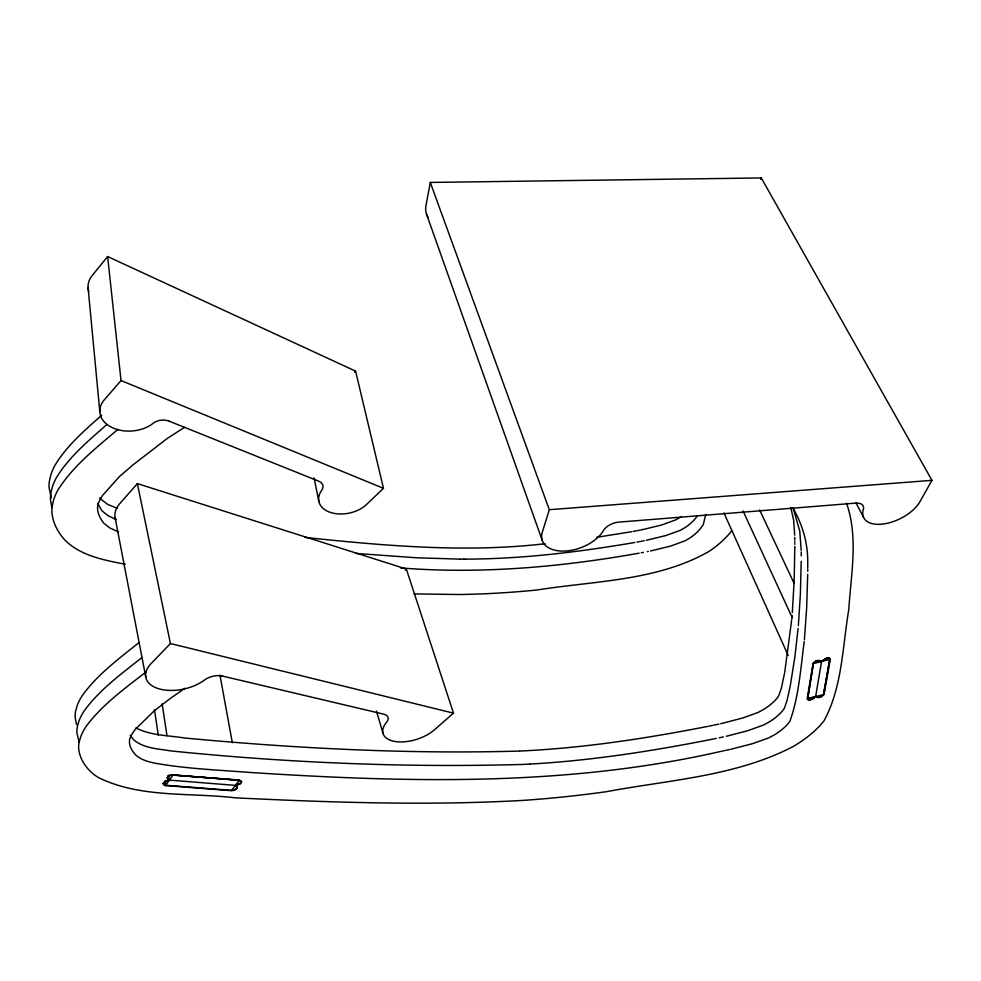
<?xml version="1.0" encoding="UTF-8"?>
<svg xmlns="http://www.w3.org/2000/svg" width="981" height="981" viewBox="0 0 981 981"><rect width="100%" height="100%" fill="white"/><g stroke="black" fill="none" stroke-linecap="round" stroke-linejoin="round"><path stroke-width="1.47" d="M794.806 547.876L794.144 581.193L792.305 612.561M807.743 568.183L807.743 565.215M807.743 569.458L807.731 571.261M801.219 561.267L800.361 594.425L798.35 625.645M807.706 574.339L806.664 607.84L804.408 639.587M792.072 615.406L791.826 618.226M798.105 628.465L794.868 656.902L790.428 684.91M791.704 619.636L784.739 672.144M804.236 641.341C800.766 667.656 798.816 696.902 789.877 721.28M830.257 659.502L824.15 694.131M705.682 514.436L703.463 524.026M822.274 661.01L826.566 658.177L829.031 658.043L830.245 658.987L829.031 658.043L826.566 658.177L822.274 661.01L816.413 660.875L813.053 663.34L807.204 698.57A4.255 1.999 -22.5 0 0 810.318 699.87A4.255 1.999 -22.5 0 0 814.953 697.074L820.128 697.307L824.114 694.254L820.202 697.283L817.602 697.614L816.229 696.804M823.599 694.536L829.767 659.342L813.384 663.61L807.694 698.705L823.537 694.597M813.384 663.61L807.657 698.717L816.658 696.363A3.728 1.754 -22.7 0 0 820.067 697.062A3.728 1.754 -22.7 0 0 823.648 694.266M815.616 696.657L821.575 661.476M823.488 694.401L829.767 659.342M784.567 673.089L781.452 687.865L778.73 695.848M430.291 182.441L549.311 509.703L542.027 533.088A33.587 19.878 -20.3 0 0 564.749 551.052A33.587 19.878 -20.3 0 0 603.401 530.611A13.734 8.007 -21.2 0 1 618.68 522.137L855.69 503.13A13.342 7.161 -25.7 0 1 863.341 509.397A32.299 17.082 -26.4 0 0 882.949 524.038A32.299 17.082 -26.4 0 0 919.504 502.468L931.95 480.347L761.268 177.941L430.291 182.441L425.791 206.427A28.155 21.398 -21.7 0 0 428.207 217.647M790.245 685.854L787.118 700.275L784.31 708.417M812.795 664.002C813.911 661.268 818.73 658.95 820.987 661.341M760.741 179.364L761.268 177.941M703.107 524.725L702.776 525.264A37.192 21.374 -22.4 0 1 689.876 537.993L685.327 540.641A27.615 15.794 -22.5 0 1 684.615 540.972L670.354 546.172L650.55 550.979M778.325 696.485L777.921 697.05A40.429 19.571 -21.6 0 1 763.365 709.594L758.362 712.28A29.994 14.445 -21.6 0 1 757.577 712.635L743.058 717.884L723.966 722.911M165.801 785.254L173.048 774.953L239.217 780.349L231.614 790.367L165.801 785.254L165.127 780.717M783.856 709.128L783.488 709.631A40.662 19.412 -21.5 0 1 768.773 722.2L763.807 724.861A30.178 14.335 -21.6 0 1 762.948 725.253L747.338 730.833L726.32 736.253M789.423 721.955L789.116 722.372A40.908 19.252 -21.5 0 1 774.23 734.965L769.153 737.663A30.35 14.212 -21.5 0 1 768.368 738.019L752.672 743.635L730.759 749.276M236.286 785.008L240.075 783.819L241.62 781.673L240.308 783.672L235.624 785.793A4.697 2.391 -12 0 1 236.691 788.785A4.697 2.391 -12 0 1 230.866 790.649L165.397 785.536L166.132 785.634M168.597 420.947L318.543 481.107A11.453 7.492 -10.9 0 1 321.707 490.292A27.345 17.732 -12 0 0 330.29 512.389A27.345 17.732 -12 0 0 365.852 505.178L383.473 488.317L355.6 371.149L107.628 256.556L91.54 276.36A28.731 21.41 -2 0 0 88.83 291.651M107.628 256.556L121.019 380.554L103.643 400.604A30.754 21.226 -4.4 0 0 112.594 427.79A30.754 21.226 -4.4 0 0 153.146 423.289A12.434 8.498 -5.7 0 1 169.075 421.131M221.89 675.934L383.632 714.143A12.802 6.646 -17 0 1 386.563 722.212A30.472 15.647 -17.7 0 0 394.595 741.415A30.472 15.647 -17.7 0 0 433.479 730.637L453.492 713.15L406.33 569.017L137.365 483.608L118.983 504.528A32.361 20.54 -10.9 0 0 115.672 519.685M137.365 483.608L170.424 643.536L150.24 664.456A34.887 19.51 -12.6 0 0 159.229 688.895A34.887 19.51 -12.6 0 0 204.624 679.943A14.065 7.75 -13.5 0 1 222.405 676.056M354.57 372.216L355.6 371.149M405.178 570.133L406.33 569.017M101.73 415.135C84.807 430.267 67.051 445.435 55.12 465.031A97.364 63.667 -8.2 0 0 50.754 475.209L49.344 481.45A71.638 46.83 -7.4 0 0 49.136 488.048L51.294 497.808M106.794 424.589C88.658 440.616 69.418 456.508 56.579 477.342A97.965 63.507 -8.3 0 0 52.177 487.52L50.742 493.75A72.079 46.72 -7.5 0 0 50.534 500.335L51.87 507.533M117.965 429.347C96.432 447.667 73.367 465.644 58.051 489.813A98.566 63.336 -8.5 0 0 53.612 499.979L52.165 506.196A72.533 46.598 -7.7 0 0 51.944 512.781C52.876 522.689 57.695 531.972 64.255 539.329A79.461 50.914 -8 0 0 70.411 544.921C86.169 556.926 106.255 560.519 125.212 564.259M138.946 642.641C118.836 658.742 97.475 674.425 82.294 695.566A108.548 59.547 -10.6 0 0 77.241 705.462L75.549 711.446A79.915 43.851 -10 0 0 75.181 717.7L76.53 724.456M141.227 658.092C120.97 674.192 99.461 689.839 84.108 710.992A109.296 59.191 -10.7 0 0 79.007 720.851L77.291 726.811A80.467 43.593 -10.1 0 0 76.923 733.04L79.13 742.09M145.838 672.071C124.636 688.662 102.098 704.738 85.96 726.627A110.056 58.811 -10.8 0 0 80.798 736.461L79.069 742.396A81.031 43.323 -10.2 0 0 78.688 748.589C79.522 757.994 84.93 766.504 91.809 772.734A88.731 47.284 -10.5 0 0 98.505 777.602C140.626 798.338 190.191 792.378 235.538 797.86C330.94 802.458 426.649 805.757 522.076 800.459A1184.116 825.131 -36.7 0 0 583.315 794.708A1133.999 783.88 -35.5 0 0 606.54 791.667C669.263 779.883 736.155 776.4 793.592 746.296A83.054 39.105 -21.5 0 0 823.954 720.9C842.372 687.264 842.495 646.418 848.823 609.287C850.981 574.167 858.534 537.441 846.529 503.228M184.857 688.257L171.135 697.92A15.635 8.596 -10.5 0 0 170.314 698.435L154.471 710.636L135.403 729.239A64.709 34.531 -11 0 0 130.681 736.682C127.358 742.592 131.074 750.22 135.721 755.002A40.429 21.545 -10.5 0 0 136.101 755.358C141.19 759.772 147.91 761.71 154.373 763.059C185.556 768.724 217.341 769.938 248.88 772.378C406.097 782.593 565.743 786.787 720.373 751.52M184.514 427.373L167.224 438.47L134.176 463.976A13.967 9.209 -8 0 0 133.33 464.565L119.375 476.631L102.625 495.356A57.977 37.217 -8.6 0 0 98.554 503.008C95.746 509.286 99.155 517.343 103.545 522.861A36.211 23.201 -8.1 0 0 103.9 523.265L109.749 527.925L118.161 531.751M723.022 723.132L720.692 723.659M729.545 749.545L726.504 750.22M718.889 724.064L713.494 725.217M723.438 736.903L719.183 737.822M724.37 750.673L725.437 750.453M723.23 750.919L721.513 751.287M712.365 725.462L708.944 726.161M716.351 738.411C654.768 750.723 592.561 760.582 529.801 764.076M642.359 529.666L661.537 525.031L675.651 519.881A27.321 15.929 -22.6 0 0 676.363 519.538L680.851 516.913A36.8 21.557 -22.6 0 0 681.415 516.521M646.221 540.31L665.927 535.54L680.115 530.378A27.468 15.855 -22.6 0 0 680.826 530.034L685.351 527.41A36.996 21.459 -22.5 0 0 697.516 515.638M707.755 726.406C645.792 738.509 583.18 748.16 520.04 751.041M641.66 529.814L640.826 529.985M648.331 551.432L647.35 551.629M644.284 540.703L643.033 540.948M639.722 530.194L637.785 530.574M642.052 541.144L639.575 541.61M636.816 530.758L633.236 531.432M643.352 552.389L641.255 552.781M638.533 541.806L636.963 542.101M631.678 531.714L596.73 537.281M639.097 553.174C560.47 567.141 480.236 574.302 400.444 567.913M634.817 542.481C578.888 552.045 522.321 558.998 465.497 559.133M545.129 543.732C465.227 552.965 384.736 545.804 305.116 537.429M549.311 509.703L931.95 480.347M529.544 764.089L524.197 764.383M523.682 764.407C405.913 767.804 287.801 762.838 170.596 750.894C158.199 748.736 144.17 748.454 133.98 740.091A40.147 21.68 -10.4 0 1 133.6 739.723L130.154 735.21M519.538 751.066C407.973 754.254 296.225 748.405 185.151 738.068C168.769 735.382 151.013 735.701 135.893 727.939M465.264 559.133L463.854 559.133M463.621 559.145L460.322 559.145M459.856 559.133L416.741 557.784L356.152 553.443M414.092 593.922L459.194 594.511A1006.567 791.826 -43.7 0 0 515.773 591.886A967.241 758.19 -42.1 0 0 537.208 589.961C594.67 580.838 657.147 581.034 708.895 551.481A75.525 43.409 -22.5 0 0 731.703 530.795M173.87 774.647L170.755 774.978L238.959 779.956L241.62 781.759L238.886 779.944M169.443 780.116L235.379 785.376M170.424 643.536L453.492 713.15M117.254 508.342L107.603 504.344L100.626 498.986A35.77 23.323 -7.8 0 1 100.16 498.458L99.706 497.894M116.383 519.538L108.204 515.785L102.306 511.113A35.99 23.262 -7.9 0 1 101.84 510.586L97.597 503.376M121.019 380.554L383.473 488.317M168.487 775.174L169.173 779.674L167.641 778.853L169.173 779.674L167.383 780.643L168.597 780.484L167.923 775.983M792.795 507.9C802.532 524.332 808.025 543.548 807.719 562.738M855.837 502.554L863.587 517.465M759.637 509.948L794.058 583.266M743.058 510.991L792.292 617.822M723.941 512.928L788.172 655.406M793.261 508.379L799.748 531.052L801.183 550.341M426.49 214.03L542.211 540.323M376.496 711.09L382.921 733.015M790.772 507.508L793.69 520.494L794.684 535.221M314.055 477.759L318.923 501.732M115.133 517.784L145.813 677.344M219.965 675.124L232.338 742.764M162.11 703.843L166.991 735.615M154.471 709.717L158.321 735.394M88.069 287.617L99.829 411.873M794.733 537.306L794.769 539.857M807.731 563.56L807.731 564.382M801.207 551.996L801.232 555.859M794.782 541.144L794.794 541.794M794.794 543.082L794.806 544.247M794.806 547.361L794.806 546.319M814.598 696.902A3.728 1.754 -22.5 0 1 810.613 699.539A3.728 1.754 -22.5 0 1 807.694 698.435M822.642 661.194A3.85 1.852 -23.2 0 1 826.775 658.423A3.85 1.852 -23.2 0 1 829.742 659.637M813.298 663.904A3.85 1.864 -23 0 1 816.989 660.961A3.85 1.864 -23 0 1 820.508 661.746M231.099 790.343A4.108 2.085 -12 0 0 236.298 788.589A4.108 2.085 -12 0 0 234.9 786.014L235.881 784.714A4.12 2.109 -12.1 0 0 240.799 782.617A4.12 2.109 -12.1 0 0 238.653 780.263L173.649 774.978A4.243 2.195 -10.7 0 0 168.291 776.768A4.243 2.195 -10.7 0 0 169.909 779.454M166.365 785.315A4.231 2.17 -10.7 0 1 163.974 782.924A4.231 2.17 -10.7 0 1 168.965 780.79M163.165 783.672L165.323 785.523L163.533 784.628L163.312 783.083L167.457 780.631L164.465 781.82L163.165 783.672M167.248 777.847L167.432 778.571L167.861 776.572L170.817 774.965L168.291 776.179L167.248 777.847"/></g></svg>
